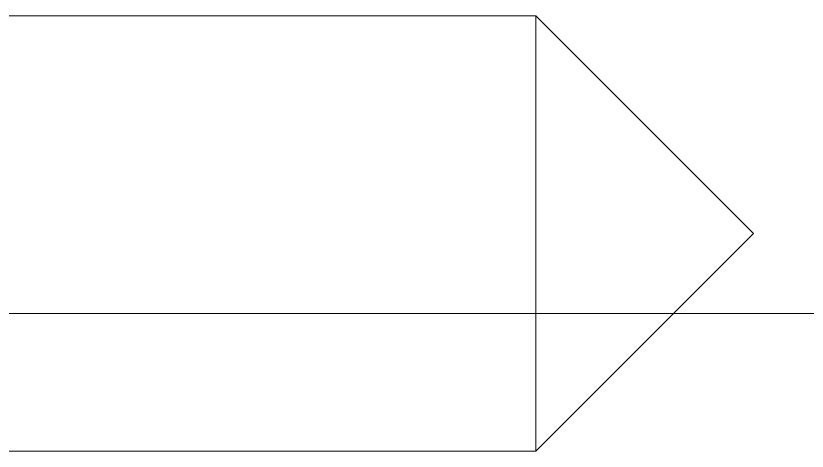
# Model space of a CAD drawing. Header units: millimetres. Extents: x 9328 to 11863, y 28633 to 29971.
# Drawn here: x 11191.31 to 11203.68, y 29426.5 to 29433.3 of the extents above; entities that cross this region are included whole.
import ezdxf

# ---------------------------------------------------------------- set-up
doc = ezdxf.new("R2010")
doc.units = ezdxf.units.MM
doc.linetypes.add('DASHED', pattern=[0])
doc.layers.add('LP', color=7, linetype='Continuous', true_color=0xffffff)

msp = doc.modelspace()

# ---------------------------------------------------------------- linework, layer by layer
at = {"layer": 'LP', "color": 5, "linetype": 'DASHED', "lineweight": 13, "ltscale": 1.77206}
for p, q in [((11199.444, 29433.303), (11180.041, 29433.303)), ((11202.847, 29429.9), (11199.444, 29433.303)), ((11199.444, 29433.303), (11199.444, 29426.497)), ((11199.444, 29426.497), (11202.847, 29429.9)), ((11179.444, 29428.647), (11209.444, 29428.647)), ((11180.041, 29426.497), (11199.444, 29426.497))]:
    msp.add_line(p, q, dxfattribs=at)

doc.saveas('drawing.dxf')
